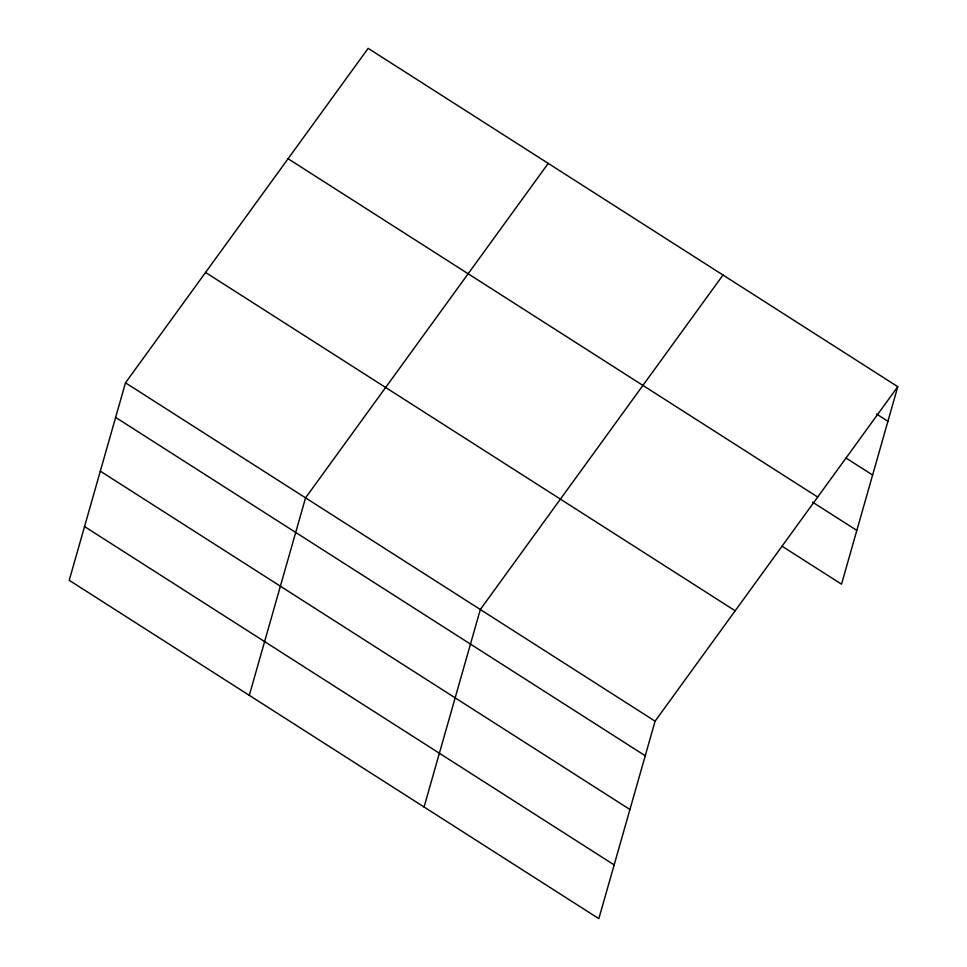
<?xml version="1.0" encoding="UTF-8"?>
<svg xmlns="http://www.w3.org/2000/svg" width="967" height="967" viewBox="0 0 967 967"><rect width="100%" height="100%" fill="white"/><g stroke="black" fill="none" stroke-linecap="round" stroke-linejoin="round"><path stroke-width="1.45" d="M125.48 382.823L69.225 580.309L598.839 918.65L655.094 721.164L897.775 386.691L368.161 48.35L125.48 382.823L655.094 721.164M249.293 695.346L305.548 497.86L548.229 163.387M424.066 806.998L480.321 609.512L723.002 275.039M897.775 386.691L841.52 584.177L781.989 546.15M876.525 413.997L887.924 421.274M846.016 458.044L872.609 475.039M288.069 158.721L817.683 497.062M812.498 502.103L856.835 530.424M205.572 272.452L735.186 610.793M115.629 417.406L645.243 755.747M100.314 471.159L629.928 809.5M84.54 526.556L614.154 864.897"/></g></svg>
